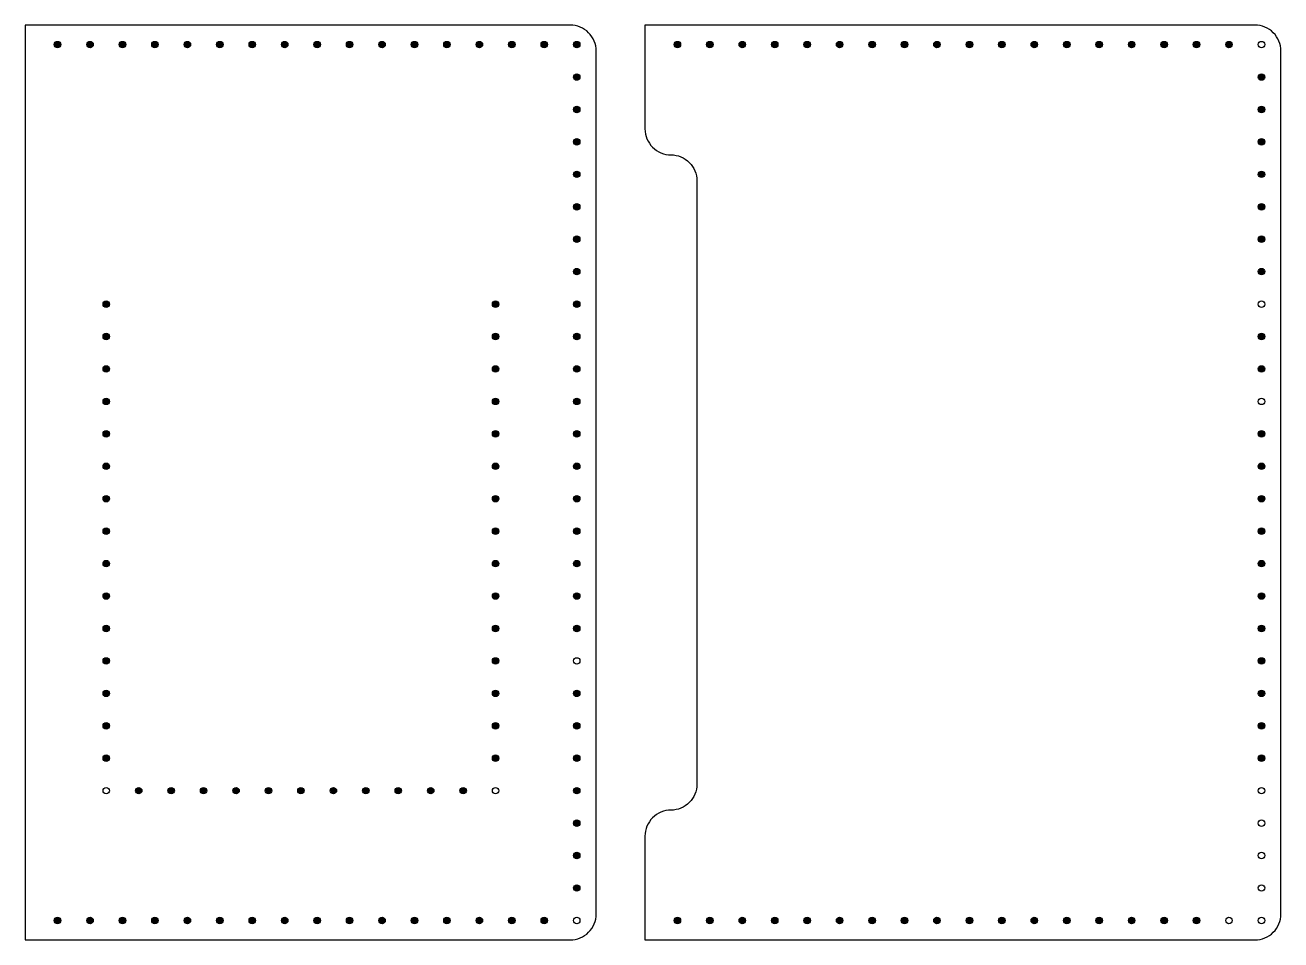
# Model space of a CAD drawing. Header units: millimetres. Extents: x -830 to -614, y 2434 to 2942.
# Drawn here: x -829.8 to -636.3, y 2581.5 to 2722.5 of the extents above; entities that cross this region are included whole.
import ezdxf

# ---------------------------------------------------------------- set-up
doc = ezdxf.new("R2010")
doc.units = ezdxf.units.MM

# ---------------------------------------------------------------- blocks, each defined once
blk = doc.blocks.new('*U51')
at = {"color": 3}
blk.add_circle((0, 0), 0.5, dxfattribs=at)
blk = doc.blocks.new('*U52')
at = {"color": 0, "linetype": 'ByBlock', "lineweight": -2, "transparency": 16777216, "rotation": 90}
for p in [(5464.72, 648.06), (5464.72, 643.06), (5464.72, 638.06), (5464.72, 633.06), (5464.72, 628.06), (5464.72, 623.06), (5464.72, 618.06), (5464.72, 613.06), (5464.72, 608.06), (5464.72, 603.06), (5464.72, 598.06), (5464.72, 593.06), (5464.72, 588.06), (5464.72, 583.06), (5464.72, 578.06), (5464.72, 573.06)]:
    blk.add_blockref('*U51', p, dxfattribs=at)
blk = doc.blocks.new('*U53')
at = {"color": 3}
blk.add_circle((0, 0), 0.5, dxfattribs=at)
blk = doc.blocks.new('*U54')
at = {"color": 0, "linetype": 'ByBlock', "lineweight": -2, "transparency": 16777216, "rotation": 90}
for p in [(5404.72, 648.06), (5404.72, 643.06), (5404.72, 638.06), (5404.72, 633.06), (5404.72, 628.06), (5404.72, 623.06), (5404.72, 618.06), (5404.72, 613.06), (5404.72, 608.06), (5404.72, 603.06), (5404.72, 598.06), (5404.72, 593.06), (5404.72, 588.06), (5404.72, 583.06), (5404.72, 578.06), (5404.72, 573.06)]:
    blk.add_blockref('*U53', p, dxfattribs=at)

msp = doc.modelspace()

# ---------------------------------------------------------------- hatches: boundary and pattern name
at = {"true_color": 0x939598}
h = msp.add_hatch(color=252, dxfattribs=at)
h.dxf.hatch_style = 1
h.paths.add_polyline_path([(-825.27, 2719.53, -1), (-824.27, 2719.53, -1)])
h = msp.add_hatch(color=252, dxfattribs=at)
h.dxf.hatch_style = 1
h.paths.add_polyline_path([(-820.27, 2719.53, -1), (-819.27, 2719.53, -1)])
h = msp.add_hatch(color=252, dxfattribs=at)
h.dxf.hatch_style = 1
h.paths.add_polyline_path([(-815.27, 2719.53, -1), (-814.27, 2719.53, -1)])
h = msp.add_hatch(color=252, dxfattribs=at)
h.dxf.hatch_style = 1
h.paths.add_polyline_path([(-810.27, 2719.53, -1), (-809.27, 2719.53, -1)])
h = msp.add_hatch(color=252, dxfattribs=at)
h.dxf.hatch_style = 1
h.paths.add_polyline_path([(-805.27, 2719.53, -1), (-804.27, 2719.53, -1)])
h = msp.add_hatch(color=252, dxfattribs=at)
h.dxf.hatch_style = 1
h.paths.add_polyline_path([(-800.27, 2719.53, -1), (-799.27, 2719.53, -1)])
h = msp.add_hatch(color=252, dxfattribs=at)
h.dxf.hatch_style = 1
h.paths.add_polyline_path([(-795.27, 2719.53, -1), (-794.27, 2719.53, -1)])
h = msp.add_hatch(color=252, dxfattribs=at)
h.dxf.hatch_style = 1
h.paths.add_polyline_path([(-790.27, 2719.53, -1), (-789.27, 2719.53, -1)])
h = msp.add_hatch(color=252, dxfattribs=at)
h.dxf.hatch_style = 1
h.paths.add_polyline_path([(-785.27, 2719.53, -1), (-784.27, 2719.53, -1)])
h = msp.add_hatch(color=252, dxfattribs=at)
h.dxf.hatch_style = 1
h.paths.add_polyline_path([(-780.27, 2719.53, -1), (-779.27, 2719.53, -1)])
h = msp.add_hatch(color=252, dxfattribs=at)
h.dxf.hatch_style = 1
h.paths.add_polyline_path([(-775.27, 2719.53, -1), (-774.27, 2719.53, -1)])
h = msp.add_hatch(color=252, dxfattribs=at)
h.dxf.hatch_style = 1
h.paths.add_polyline_path([(-770.27, 2719.53, -1), (-769.27, 2719.53, -1)])
h = msp.add_hatch(color=252, dxfattribs=at)
h.dxf.hatch_style = 1
h.paths.add_polyline_path([(-765.27, 2719.53, -1), (-764.27, 2719.53, -1)])
h = msp.add_hatch(color=252, dxfattribs=at)
h.dxf.hatch_style = 1
h.paths.add_polyline_path([(-760.27, 2719.53, -1), (-759.27, 2719.53, -1)])
h = msp.add_hatch(color=252, dxfattribs=at)
h.dxf.hatch_style = 1
h.paths.add_polyline_path([(-755.27, 2719.53, -1), (-754.27, 2719.53, -1)])
h = msp.add_hatch(color=252, dxfattribs=at)
h.dxf.hatch_style = 1
h.paths.add_polyline_path([(-750.27, 2719.53, -1), (-749.27, 2719.53, -1)])
h = msp.add_hatch(color=252, dxfattribs=at)
h.dxf.hatch_style = 1
h.paths.add_polyline_path([(-745.27, 2719.53, -1), (-744.27, 2719.53, -1)])
h = msp.add_hatch(color=252, dxfattribs=at)
h.dxf.hatch_style = 1
h.paths.add_polyline_path([(-744.27, 2719.53, 1), (-745.27, 2719.53, 1)])
h = msp.add_hatch(color=252, dxfattribs=at)
h.dxf.hatch_style = 1
h.paths.add_polyline_path([(-729.75, 2719.53, -1), (-728.75, 2719.53, -1)])
h = msp.add_hatch(color=252, dxfattribs=at)
h.dxf.hatch_style = 1
h.paths.add_polyline_path([(-724.75, 2719.53, -1), (-723.75, 2719.53, -1)])
h = msp.add_hatch(color=252, dxfattribs=at)
h.dxf.hatch_style = 1
h.paths.add_polyline_path([(-719.75, 2719.53, -1), (-718.75, 2719.53, -1)])
h = msp.add_hatch(color=252, dxfattribs=at)
h.dxf.hatch_style = 1
h.paths.add_polyline_path([(-714.75, 2719.53, -1), (-713.75, 2719.53, -1)])
h = msp.add_hatch(color=252, dxfattribs=at)
h.dxf.hatch_style = 1
h.paths.add_polyline_path([(-709.75, 2719.53, -1), (-708.75, 2719.53, -1)])
h = msp.add_hatch(color=252, dxfattribs=at)
h.dxf.hatch_style = 1
h.paths.add_polyline_path([(-704.75, 2719.53, -1), (-703.75, 2719.53, -1)])
h = msp.add_hatch(color=252, dxfattribs=at)
h.dxf.hatch_style = 1
h.paths.add_polyline_path([(-699.75, 2719.53, -1), (-698.75, 2719.53, -1)])
h = msp.add_hatch(color=252, dxfattribs=at)
h.dxf.hatch_style = 1
h.paths.add_polyline_path([(-694.75, 2719.53, -1), (-693.75, 2719.53, -1)])
h = msp.add_hatch(color=252, dxfattribs=at)
h.dxf.hatch_style = 1
h.paths.add_polyline_path([(-689.75, 2719.53, -1), (-688.75, 2719.53, -1)])
h = msp.add_hatch(color=252, dxfattribs=at)
h.dxf.hatch_style = 1
h.paths.add_polyline_path([(-684.75, 2719.53, -1), (-683.75, 2719.53, -1)])
h = msp.add_hatch(color=252, dxfattribs=at)
h.dxf.hatch_style = 1
h.paths.add_polyline_path([(-679.75, 2719.53, -1), (-678.75, 2719.53, -1)])
h = msp.add_hatch(color=252, dxfattribs=at)
h.dxf.hatch_style = 1
h.paths.add_polyline_path([(-674.75, 2719.53, -1), (-673.75, 2719.53, -1)])
h = msp.add_hatch(color=252, dxfattribs=at)
h.dxf.hatch_style = 1
h.paths.add_polyline_path([(-669.75, 2719.53, -1), (-668.75, 2719.53, -1)])
h = msp.add_hatch(color=252, dxfattribs=at)
h.dxf.hatch_style = 1
h.paths.add_polyline_path([(-664.75, 2719.53, -1), (-663.75, 2719.53, -1)])
h = msp.add_hatch(color=252, dxfattribs=at)
h.dxf.hatch_style = 1
h.paths.add_polyline_path([(-659.75, 2719.53, -1), (-658.75, 2719.53, -1)])
h = msp.add_hatch(color=252, dxfattribs=at)
h.dxf.hatch_style = 1
h.paths.add_polyline_path([(-654.75, 2719.53, -1), (-653.75, 2719.53, -1)])
h = msp.add_hatch(color=252, dxfattribs=at)
h.dxf.hatch_style = 1
h.paths.add_polyline_path([(-649.75, 2719.53, -1), (-648.75, 2719.53, -1)])
h = msp.add_hatch(color=252, dxfattribs=at)
h.dxf.hatch_style = 1
h.paths.add_polyline_path([(-644.75, 2719.53, -1), (-643.75, 2719.53, -1)])
h = msp.add_hatch(color=252, dxfattribs=at)
h.dxf.hatch_style = 1
h.paths.add_polyline_path([(-745.27, 2714.53, -1), (-744.27, 2714.53, -1)])
h = msp.add_hatch(color=252, dxfattribs=at)
h.dxf.hatch_style = 1
h.paths.add_polyline_path([(-744.27, 2714.53, 1), (-745.27, 2714.53, 1)])
h = msp.add_hatch(color=252, dxfattribs=at)
h.dxf.hatch_style = 1
h.paths.add_polyline_path([(-639.75, 2714.53, -1), (-638.75, 2714.53, -1)])
h = msp.add_hatch(color=252, dxfattribs=at)
h.dxf.hatch_style = 1
h.paths.add_polyline_path([(-638.75, 2714.53, 1), (-639.75, 2714.53, 1)])
h = msp.add_hatch(color=252, dxfattribs=at)
h.dxf.hatch_style = 1
h.paths.add_polyline_path([(-745.27, 2709.53, -1), (-744.27, 2709.53, -1)])
h = msp.add_hatch(color=252, dxfattribs=at)
h.dxf.hatch_style = 1
h.paths.add_polyline_path([(-744.27, 2709.53, 1), (-745.27, 2709.53, 1)])
h = msp.add_hatch(color=252, dxfattribs=at)
h.dxf.hatch_style = 1
h.paths.add_polyline_path([(-639.75, 2709.53, -1), (-638.75, 2709.53, -1)])
h = msp.add_hatch(color=252, dxfattribs=at)
h.dxf.hatch_style = 1
h.paths.add_polyline_path([(-638.75, 2709.53, 1), (-639.75, 2709.53, 1)])
h = msp.add_hatch(color=252, dxfattribs=at)
h.dxf.hatch_style = 1
h.paths.add_polyline_path([(-745.27, 2704.53, -1), (-744.27, 2704.53, -1)])
h = msp.add_hatch(color=252, dxfattribs=at)
h.dxf.hatch_style = 1
h.paths.add_polyline_path([(-744.27, 2704.53, 1), (-745.27, 2704.53, 1)])
h = msp.add_hatch(color=252, dxfattribs=at)
h.dxf.hatch_style = 1
h.paths.add_polyline_path([(-639.75, 2704.53, -1), (-638.75, 2704.53, -1)])
h = msp.add_hatch(color=252, dxfattribs=at)
h.dxf.hatch_style = 1
h.paths.add_polyline_path([(-638.75, 2704.53, 1), (-639.75, 2704.53, 1)])
h = msp.add_hatch(color=252, dxfattribs=at)
h.dxf.hatch_style = 1
h.paths.add_polyline_path([(-745.27, 2699.53, -1), (-744.27, 2699.53, -1)])
h = msp.add_hatch(color=252, dxfattribs=at)
h.dxf.hatch_style = 1
h.paths.add_polyline_path([(-744.27, 2699.53, 1), (-745.27, 2699.53, 1)])
h = msp.add_hatch(color=252, dxfattribs=at)
h.dxf.hatch_style = 1
h.paths.add_polyline_path([(-639.75, 2699.53, -1), (-638.75, 2699.53, -1)])
h = msp.add_hatch(color=252, dxfattribs=at)
h.dxf.hatch_style = 1
h.paths.add_polyline_path([(-638.75, 2699.53, 1), (-639.75, 2699.53, 1)])
h = msp.add_hatch(color=252, dxfattribs=at)
h.dxf.hatch_style = 1
h.paths.add_polyline_path([(-745.27, 2694.53, -1), (-744.27, 2694.53, -1)])
h = msp.add_hatch(color=252, dxfattribs=at)
h.dxf.hatch_style = 1
h.paths.add_polyline_path([(-744.27, 2694.53, 1), (-745.27, 2694.53, 1)])
h = msp.add_hatch(color=252, dxfattribs=at)
h.dxf.hatch_style = 1
h.paths.add_polyline_path([(-639.75, 2694.53, -1), (-638.75, 2694.53, -1)])
h = msp.add_hatch(color=252, dxfattribs=at)
h.dxf.hatch_style = 1
h.paths.add_polyline_path([(-638.75, 2694.53, 1), (-639.75, 2694.53, 1)])
h = msp.add_hatch(color=252, dxfattribs=at)
h.dxf.hatch_style = 1
h.paths.add_polyline_path([(-745.27, 2689.53, -1), (-744.27, 2689.53, -1)])
h = msp.add_hatch(color=252, dxfattribs=at)
h.dxf.hatch_style = 1
h.paths.add_polyline_path([(-744.27, 2689.53, 1), (-745.27, 2689.53, 1)])
h = msp.add_hatch(color=252, dxfattribs=at)
h.dxf.hatch_style = 1
h.paths.add_polyline_path([(-639.75, 2689.53, -1), (-638.75, 2689.53, -1)])
h = msp.add_hatch(color=252, dxfattribs=at)
h.dxf.hatch_style = 1
h.paths.add_polyline_path([(-638.75, 2689.53, 1), (-639.75, 2689.53, 1)])
h = msp.add_hatch(color=252, dxfattribs=at)
h.dxf.hatch_style = 1
h.paths.add_polyline_path([(-745.27, 2684.53, -1), (-744.27, 2684.53, -1)])
h = msp.add_hatch(color=252, dxfattribs=at)
h.dxf.hatch_style = 1
h.paths.add_polyline_path([(-744.27, 2684.53, 1), (-745.27, 2684.53, 1)])
h = msp.add_hatch(color=252, dxfattribs=at)
h.dxf.hatch_style = 1
h.paths.add_polyline_path([(-639.75, 2684.53, -1), (-638.75, 2684.53, -1)])
h = msp.add_hatch(color=252, dxfattribs=at)
h.dxf.hatch_style = 1
h.paths.add_polyline_path([(-638.75, 2684.53, 1), (-639.75, 2684.53, 1)])
h = msp.add_hatch(color=252, dxfattribs=at)
h.dxf.hatch_style = 1
h.paths.add_polyline_path([(-816.77, 2679.53, 1), (-817.77, 2679.53, 1)])
h = msp.add_hatch(color=252, dxfattribs=at)
h.dxf.hatch_style = 1
h.paths.add_polyline_path([(-756.77, 2679.53, 1), (-757.77, 2679.53, 1)])
h = msp.add_hatch(color=252, dxfattribs=at)
h.dxf.hatch_style = 1
h.paths.add_polyline_path([(-745.27, 2679.53, -1), (-744.27, 2679.53, -1)])
h = msp.add_hatch(color=252, dxfattribs=at)
h.dxf.hatch_style = 1
h.paths.add_polyline_path([(-744.27, 2679.53, 1), (-745.27, 2679.53, 1)])
h = msp.add_hatch(color=252, dxfattribs=at)
h.dxf.hatch_style = 1
h.paths.add_polyline_path([(-816.77, 2674.53, 1), (-817.77, 2674.53, 1)])
h = msp.add_hatch(color=252, dxfattribs=at)
h.dxf.hatch_style = 1
h.paths.add_polyline_path([(-756.77, 2674.53, 1), (-757.77, 2674.53, 1)])
h = msp.add_hatch(color=252, dxfattribs=at)
h.dxf.hatch_style = 1
h.paths.add_polyline_path([(-745.27, 2674.53, -1), (-744.27, 2674.53, -1)])
h = msp.add_hatch(color=252, dxfattribs=at)
h.dxf.hatch_style = 1
h.paths.add_polyline_path([(-744.27, 2674.53, 1), (-745.27, 2674.53, 1)])
h = msp.add_hatch(color=252, dxfattribs=at)
h.dxf.hatch_style = 1
h.paths.add_polyline_path([(-639.75, 2674.53, -1), (-638.75, 2674.53, -1)])
h = msp.add_hatch(color=252, dxfattribs=at)
h.dxf.hatch_style = 1
h.paths.add_polyline_path([(-638.75, 2674.53, 1), (-639.75, 2674.53, 1)])
h = msp.add_hatch(color=252, dxfattribs=at)
h.dxf.hatch_style = 1
h.paths.add_polyline_path([(-816.77, 2669.53, 1), (-817.77, 2669.53, 1)])
h = msp.add_hatch(color=252, dxfattribs=at)
h.dxf.hatch_style = 1
h.paths.add_polyline_path([(-756.77, 2669.53, 1), (-757.77, 2669.53, 1)])
h = msp.add_hatch(color=252, dxfattribs=at)
h.dxf.hatch_style = 1
h.paths.add_polyline_path([(-745.27, 2669.53, -1), (-744.27, 2669.53, -1)])
h = msp.add_hatch(color=252, dxfattribs=at)
h.dxf.hatch_style = 1
h.paths.add_polyline_path([(-744.27, 2669.53, 1), (-745.27, 2669.53, 1)])
h = msp.add_hatch(color=252, dxfattribs=at)
h.dxf.hatch_style = 1
h.paths.add_polyline_path([(-639.75, 2669.53, -1), (-638.75, 2669.53, -1)])
h = msp.add_hatch(color=252, dxfattribs=at)
h.dxf.hatch_style = 1
h.paths.add_polyline_path([(-638.75, 2669.53, 1), (-639.75, 2669.53, 1)])
h = msp.add_hatch(color=252, dxfattribs=at)
h.dxf.hatch_style = 1
h.paths.add_polyline_path([(-816.77, 2664.53, 1), (-817.77, 2664.53, 1)])
h = msp.add_hatch(color=252, dxfattribs=at)
h.dxf.hatch_style = 1
h.paths.add_polyline_path([(-756.77, 2664.53, 1), (-757.77, 2664.53, 1)])
h = msp.add_hatch(color=252, dxfattribs=at)
h.dxf.hatch_style = 1
h.paths.add_polyline_path([(-745.27, 2664.53, -1), (-744.27, 2664.53, -1)])
h = msp.add_hatch(color=252, dxfattribs=at)
h.dxf.hatch_style = 1
h.paths.add_polyline_path([(-816.77, 2659.53, 1), (-817.77, 2659.53, 1)])
h = msp.add_hatch(color=252, dxfattribs=at)
h.dxf.hatch_style = 1
h.paths.add_polyline_path([(-756.77, 2659.53, 1), (-757.77, 2659.53, 1)])
h = msp.add_hatch(color=252, dxfattribs=at)
h.dxf.hatch_style = 1
h.paths.add_polyline_path([(-745.27, 2659.53, -1), (-744.27, 2659.53, -1)])
h = msp.add_hatch(color=252, dxfattribs=at)
h.dxf.hatch_style = 1
h.paths.add_polyline_path([(-744.27, 2659.53, 1), (-745.27, 2659.53, 1)])
h = msp.add_hatch(color=252, dxfattribs=at)
h.dxf.hatch_style = 1
h.paths.add_polyline_path([(-639.75, 2659.53, -1), (-638.75, 2659.53, -1)])
h = msp.add_hatch(color=252, dxfattribs=at)
h.dxf.hatch_style = 1
h.paths.add_polyline_path([(-638.75, 2659.53, 1), (-639.75, 2659.53, 1)])
h = msp.add_hatch(color=252, dxfattribs=at)
h.dxf.hatch_style = 1
h.paths.add_polyline_path([(-816.77, 2654.53, 1), (-817.77, 2654.53, 1)])
h = msp.add_hatch(color=252, dxfattribs=at)
h.dxf.hatch_style = 1
h.paths.add_polyline_path([(-756.77, 2654.53, 1), (-757.77, 2654.53, 1)])
h = msp.add_hatch(color=252, dxfattribs=at)
h.dxf.hatch_style = 1
h.paths.add_polyline_path([(-745.27, 2654.53, -1), (-744.27, 2654.53, -1)])
h = msp.add_hatch(color=252, dxfattribs=at)
h.dxf.hatch_style = 1
h.paths.add_polyline_path([(-744.27, 2654.53, 1), (-745.27, 2654.53, 1)])
h = msp.add_hatch(color=252, dxfattribs=at)
h.dxf.hatch_style = 1
h.paths.add_polyline_path([(-639.75, 2654.53, -1), (-638.75, 2654.53, -1)])
h = msp.add_hatch(color=252, dxfattribs=at)
h.dxf.hatch_style = 1
h.paths.add_polyline_path([(-638.75, 2654.53, 1), (-639.75, 2654.53, 1)])
h = msp.add_hatch(color=252, dxfattribs=at)
h.dxf.hatch_style = 1
h.paths.add_polyline_path([(-816.77, 2649.53, 1), (-817.77, 2649.53, 1)])
h = msp.add_hatch(color=252, dxfattribs=at)
h.dxf.hatch_style = 1
h.paths.add_polyline_path([(-756.77, 2649.53, 1), (-757.77, 2649.53, 1)])
h = msp.add_hatch(color=252, dxfattribs=at)
h.dxf.hatch_style = 1
h.paths.add_polyline_path([(-745.27, 2649.53, -1), (-744.27, 2649.53, -1)])
h = msp.add_hatch(color=252, dxfattribs=at)
h.dxf.hatch_style = 1
h.paths.add_polyline_path([(-744.27, 2649.53, 1), (-745.27, 2649.53, 1)])
h = msp.add_hatch(color=252, dxfattribs=at)
h.dxf.hatch_style = 1
h.paths.add_polyline_path([(-639.75, 2649.53, -1), (-638.75, 2649.53, -1)])
h = msp.add_hatch(color=252, dxfattribs=at)
h.dxf.hatch_style = 1
h.paths.add_polyline_path([(-638.75, 2649.53, 1), (-639.75, 2649.53, 1)])
h = msp.add_hatch(color=252, dxfattribs=at)
h.dxf.hatch_style = 1
h.paths.add_polyline_path([(-816.77, 2644.53, 1), (-817.77, 2644.53, 1)])
h = msp.add_hatch(color=252, dxfattribs=at)
h.dxf.hatch_style = 1
h.paths.add_polyline_path([(-756.77, 2644.53, 1), (-757.77, 2644.53, 1)])
h = msp.add_hatch(color=252, dxfattribs=at)
h.dxf.hatch_style = 1
h.paths.add_polyline_path([(-745.27, 2644.53, -1), (-744.27, 2644.53, -1)])
h = msp.add_hatch(color=252, dxfattribs=at)
h.dxf.hatch_style = 1
h.paths.add_polyline_path([(-744.27, 2644.53, 1), (-745.27, 2644.53, 1)])
h = msp.add_hatch(color=252, dxfattribs=at)
h.dxf.hatch_style = 1
h.paths.add_polyline_path([(-639.75, 2644.53, -1), (-638.75, 2644.53, -1)])
h = msp.add_hatch(color=252, dxfattribs=at)
h.dxf.hatch_style = 1
h.paths.add_polyline_path([(-638.75, 2644.53, 1), (-639.75, 2644.53, 1)])
h = msp.add_hatch(color=252, dxfattribs=at)
h.dxf.hatch_style = 1
h.paths.add_polyline_path([(-816.77, 2639.53, 1), (-817.77, 2639.53, 1)])
h = msp.add_hatch(color=252, dxfattribs=at)
h.dxf.hatch_style = 1
h.paths.add_polyline_path([(-756.77, 2639.53, 1), (-757.77, 2639.53, 1)])
h = msp.add_hatch(color=252, dxfattribs=at)
h.dxf.hatch_style = 1
h.paths.add_polyline_path([(-745.27, 2639.53, -1), (-744.27, 2639.53, -1)])
h = msp.add_hatch(color=252, dxfattribs=at)
h.dxf.hatch_style = 1
h.paths.add_polyline_path([(-744.27, 2639.53, 1), (-745.27, 2639.53, 1)])
h = msp.add_hatch(color=252, dxfattribs=at)
h.dxf.hatch_style = 1
h.paths.add_polyline_path([(-639.75, 2639.53, -1), (-638.75, 2639.53, -1)])
h = msp.add_hatch(color=252, dxfattribs=at)
h.dxf.hatch_style = 1
h.paths.add_polyline_path([(-638.75, 2639.53, 1), (-639.75, 2639.53, 1)])
h = msp.add_hatch(color=252, dxfattribs=at)
h.dxf.hatch_style = 1
h.paths.add_polyline_path([(-816.77, 2634.53, 1), (-817.77, 2634.53, 1)])
h = msp.add_hatch(color=252, dxfattribs=at)
h.dxf.hatch_style = 1
h.paths.add_polyline_path([(-756.77, 2634.53, 1), (-757.77, 2634.53, 1)])
h = msp.add_hatch(color=252, dxfattribs=at)
h.dxf.hatch_style = 1
h.paths.add_polyline_path([(-745.27, 2634.53, -1), (-744.27, 2634.53, -1)])
h = msp.add_hatch(color=252, dxfattribs=at)
h.dxf.hatch_style = 1
h.paths.add_polyline_path([(-744.27, 2634.53, 1), (-745.27, 2634.53, 1)])
h = msp.add_hatch(color=252, dxfattribs=at)
h.dxf.hatch_style = 1
h.paths.add_polyline_path([(-639.75, 2634.53, -1), (-638.75, 2634.53, -1)])
h = msp.add_hatch(color=252, dxfattribs=at)
h.dxf.hatch_style = 1
h.paths.add_polyline_path([(-638.75, 2634.53, 1), (-639.75, 2634.53, 1)])
h = msp.add_hatch(color=252, dxfattribs=at)
h.dxf.hatch_style = 1
h.paths.add_polyline_path([(-816.77, 2629.53, 1), (-817.77, 2629.53, 1)])
h = msp.add_hatch(color=252, dxfattribs=at)
h.dxf.hatch_style = 1
h.paths.add_polyline_path([(-756.77, 2629.53, 1), (-757.77, 2629.53, 1)])
h = msp.add_hatch(color=252, dxfattribs=at)
h.dxf.hatch_style = 1
h.paths.add_polyline_path([(-745.27, 2629.53, -1), (-744.27, 2629.53, -1)])
h = msp.add_hatch(color=252, dxfattribs=at)
h.dxf.hatch_style = 1
h.paths.add_polyline_path([(-744.27, 2629.53, 1), (-745.27, 2629.53, 1)])
h = msp.add_hatch(color=252, dxfattribs=at)
h.dxf.hatch_style = 1
h.paths.add_polyline_path([(-639.75, 2629.53, -1), (-638.75, 2629.53, -1)])
h = msp.add_hatch(color=252, dxfattribs=at)
h.dxf.hatch_style = 1
h.paths.add_polyline_path([(-638.75, 2629.53, 1), (-639.75, 2629.53, 1)])
h = msp.add_hatch(color=252, dxfattribs=at)
h.dxf.hatch_style = 1
h.paths.add_polyline_path([(-816.77, 2624.53, 1), (-817.77, 2624.53, 1)])
h = msp.add_hatch(color=252, dxfattribs=at)
h.dxf.hatch_style = 1
h.paths.add_polyline_path([(-756.77, 2624.53, 1), (-757.77, 2624.53, 1)])
h = msp.add_hatch(color=252, dxfattribs=at)
h.dxf.hatch_style = 1
h.paths.add_polyline_path([(-639.75, 2624.53, -1), (-638.75, 2624.53, -1)])
h = msp.add_hatch(color=252, dxfattribs=at)
h.dxf.hatch_style = 1
h.paths.add_polyline_path([(-638.75, 2624.53, 1), (-639.75, 2624.53, 1)])
h = msp.add_hatch(color=252, dxfattribs=at)
h.dxf.hatch_style = 1
h.paths.add_polyline_path([(-816.77, 2619.53, 1), (-817.77, 2619.53, 1)])
h = msp.add_hatch(color=252, dxfattribs=at)
h.dxf.hatch_style = 1
h.paths.add_polyline_path([(-756.77, 2619.53, 1), (-757.77, 2619.53, 1)])
h = msp.add_hatch(color=252, dxfattribs=at)
h.dxf.hatch_style = 1
h.paths.add_polyline_path([(-745.27, 2619.53, -1), (-744.27, 2619.53, -1)])
h = msp.add_hatch(color=252, dxfattribs=at)
h.dxf.hatch_style = 1
h.paths.add_polyline_path([(-744.27, 2619.53, 1), (-745.27, 2619.53, 1)])
h = msp.add_hatch(color=252, dxfattribs=at)
h.dxf.hatch_style = 1
h.paths.add_polyline_path([(-639.75, 2619.53, -1), (-638.75, 2619.53, -1)])
h = msp.add_hatch(color=252, dxfattribs=at)
h.dxf.hatch_style = 1
h.paths.add_polyline_path([(-638.75, 2619.53, 1), (-639.75, 2619.53, 1)])
h = msp.add_hatch(color=252, dxfattribs=at)
h.dxf.hatch_style = 1
h.paths.add_polyline_path([(-816.77, 2614.53, 1), (-817.77, 2614.53, 1)])
h = msp.add_hatch(color=252, dxfattribs=at)
h.dxf.hatch_style = 1
h.paths.add_polyline_path([(-756.77, 2614.53, 1), (-757.77, 2614.53, 1)])
h = msp.add_hatch(color=252, dxfattribs=at)
h.dxf.hatch_style = 1
h.paths.add_polyline_path([(-745.27, 2614.53, -1), (-744.27, 2614.53, -1)])
h = msp.add_hatch(color=252, dxfattribs=at)
h.dxf.hatch_style = 1
h.paths.add_polyline_path([(-744.27, 2614.53, 1), (-745.27, 2614.53, 1)])
h = msp.add_hatch(color=252, dxfattribs=at)
h.dxf.hatch_style = 1
h.paths.add_polyline_path([(-639.75, 2614.53, -1), (-638.75, 2614.53, -1)])
h = msp.add_hatch(color=252, dxfattribs=at)
h.dxf.hatch_style = 1
h.paths.add_polyline_path([(-638.75, 2614.53, 1), (-639.75, 2614.53, 1)])
h = msp.add_hatch(color=252, dxfattribs=at)
h.dxf.hatch_style = 1
h.paths.add_polyline_path([(-816.77, 2609.53, 1), (-817.77, 2609.53, 1)])
h = msp.add_hatch(color=252, dxfattribs=at)
h.dxf.hatch_style = 1
h.paths.add_polyline_path([(-756.77, 2609.53, 1), (-757.77, 2609.53, 1)])
h = msp.add_hatch(color=252, dxfattribs=at)
h.dxf.hatch_style = 1
h.paths.add_polyline_path([(-745.27, 2609.53, -1), (-744.27, 2609.53, -1)])
h = msp.add_hatch(color=252, dxfattribs=at)
h.dxf.hatch_style = 1
h.paths.add_polyline_path([(-744.27, 2609.53, 1), (-745.27, 2609.53, 1)])
h = msp.add_hatch(color=252, dxfattribs=at)
h.dxf.hatch_style = 1
h.paths.add_polyline_path([(-639.75, 2609.53, -1), (-638.75, 2609.53, -1)])
h = msp.add_hatch(color=252, dxfattribs=at)
h.dxf.hatch_style = 1
h.paths.add_polyline_path([(-638.75, 2609.53, 1), (-639.75, 2609.53, 1)])
h = msp.add_hatch(color=252, dxfattribs=at)
h.dxf.hatch_style = 1
h.paths.add_polyline_path([(-811.77, 2604.53, 1), (-812.77, 2604.53, 1)])
h = msp.add_hatch(color=252, dxfattribs=at)
h.dxf.hatch_style = 1
h.paths.add_polyline_path([(-806.77, 2604.53, 1), (-807.77, 2604.53, 1)])
h = msp.add_hatch(color=252, dxfattribs=at)
h.dxf.hatch_style = 1
h.paths.add_polyline_path([(-801.77, 2604.53, 1), (-802.77, 2604.53, 1)])
h = msp.add_hatch(color=252, dxfattribs=at)
h.dxf.hatch_style = 1
h.paths.add_polyline_path([(-796.77, 2604.53, 1), (-797.77, 2604.53, 1)])
h = msp.add_hatch(color=252, dxfattribs=at)
h.dxf.hatch_style = 1
h.paths.add_polyline_path([(-791.77, 2604.53, 1), (-792.77, 2604.53, 1)])
h = msp.add_hatch(color=252, dxfattribs=at)
h.dxf.hatch_style = 1
h.paths.add_polyline_path([(-786.77, 2604.53, 1), (-787.77, 2604.53, 1)])
h = msp.add_hatch(color=252, dxfattribs=at)
h.dxf.hatch_style = 1
h.paths.add_polyline_path([(-781.77, 2604.53, 1), (-782.77, 2604.53, 1)])
h = msp.add_hatch(color=252, dxfattribs=at)
h.dxf.hatch_style = 1
h.paths.add_polyline_path([(-776.77, 2604.53, 1), (-777.77, 2604.53, 1)])
h = msp.add_hatch(color=252, dxfattribs=at)
h.dxf.hatch_style = 1
h.paths.add_polyline_path([(-771.77, 2604.53, 1), (-772.77, 2604.53, 1)])
h = msp.add_hatch(color=252, dxfattribs=at)
h.dxf.hatch_style = 1
h.paths.add_polyline_path([(-766.77, 2604.53, 1), (-767.77, 2604.53, 1)])
h = msp.add_hatch(color=252, dxfattribs=at)
h.dxf.hatch_style = 1
h.paths.add_polyline_path([(-761.77, 2604.53, 1), (-762.77, 2604.53, 1)])
h = msp.add_hatch(color=252, dxfattribs=at)
h.dxf.hatch_style = 1
h.paths.add_polyline_path([(-745.27, 2604.53, -1), (-744.27, 2604.53, -1)])
h = msp.add_hatch(color=252, dxfattribs=at)
h.dxf.hatch_style = 1
h.paths.add_polyline_path([(-744.27, 2604.53, 1), (-745.27, 2604.53, 1)])
h = msp.add_hatch(color=252, dxfattribs=at)
h.dxf.hatch_style = 1
h.paths.add_polyline_path([(-745.27, 2599.53, -1), (-744.27, 2599.53, -1)])
h = msp.add_hatch(color=252, dxfattribs=at)
h.dxf.hatch_style = 1
h.paths.add_polyline_path([(-744.27, 2599.53, 1), (-745.27, 2599.53, 1)])
h = msp.add_hatch(color=252, dxfattribs=at)
h.dxf.hatch_style = 1
h.paths.add_polyline_path([(-745.27, 2594.53, -1), (-744.27, 2594.53, -1)])
h = msp.add_hatch(color=252, dxfattribs=at)
h.dxf.hatch_style = 1
h.paths.add_polyline_path([(-744.27, 2594.53, 1), (-745.27, 2594.53, 1)])
h = msp.add_hatch(color=252, dxfattribs=at)
h.dxf.hatch_style = 1
h.paths.add_polyline_path([(-745.27, 2589.53, -1), (-744.27, 2589.53, -1)])
h = msp.add_hatch(color=252, dxfattribs=at)
h.dxf.hatch_style = 1
h.paths.add_polyline_path([(-744.27, 2589.53, 1), (-745.27, 2589.53, 1)])
h = msp.add_hatch(color=252, dxfattribs=at)
h.dxf.hatch_style = 1
h.paths.add_polyline_path([(-825.27, 2584.53, -1), (-824.27, 2584.53, -1)])
h = msp.add_hatch(color=252, dxfattribs=at)
h.dxf.hatch_style = 1
h.paths.add_polyline_path([(-820.27, 2584.53, -1), (-819.27, 2584.53, -1)])
h = msp.add_hatch(color=252, dxfattribs=at)
h.dxf.hatch_style = 1
h.paths.add_polyline_path([(-815.27, 2584.53, -1), (-814.27, 2584.53, -1)])
h = msp.add_hatch(color=252, dxfattribs=at)
h.dxf.hatch_style = 1
h.paths.add_polyline_path([(-810.27, 2584.53, -1), (-809.27, 2584.53, -1)])
h = msp.add_hatch(color=252, dxfattribs=at)
h.dxf.hatch_style = 1
h.paths.add_polyline_path([(-805.27, 2584.53, -1), (-804.27, 2584.53, -1)])
h = msp.add_hatch(color=252, dxfattribs=at)
h.dxf.hatch_style = 1
h.paths.add_polyline_path([(-800.27, 2584.53, -1), (-799.27, 2584.53, -1)])
h = msp.add_hatch(color=252, dxfattribs=at)
h.dxf.hatch_style = 1
h.paths.add_polyline_path([(-795.27, 2584.53, -1), (-794.27, 2584.53, -1)])
h = msp.add_hatch(color=252, dxfattribs=at)
h.dxf.hatch_style = 1
h.paths.add_polyline_path([(-790.27, 2584.53, -1), (-789.27, 2584.53, -1)])
h = msp.add_hatch(color=252, dxfattribs=at)
h.dxf.hatch_style = 1
h.paths.add_polyline_path([(-785.27, 2584.53, -1), (-784.27, 2584.53, -1)])
h = msp.add_hatch(color=252, dxfattribs=at)
h.dxf.hatch_style = 1
h.paths.add_polyline_path([(-780.27, 2584.53, -1), (-779.27, 2584.53, -1)])
h = msp.add_hatch(color=252, dxfattribs=at)
h.dxf.hatch_style = 1
h.paths.add_polyline_path([(-775.27, 2584.53, -1), (-774.27, 2584.53, -1)])
h = msp.add_hatch(color=252, dxfattribs=at)
h.dxf.hatch_style = 1
h.paths.add_polyline_path([(-770.27, 2584.53, -1), (-769.27, 2584.53, -1)])
h = msp.add_hatch(color=252, dxfattribs=at)
h.dxf.hatch_style = 1
h.paths.add_polyline_path([(-765.27, 2584.53, -1), (-764.27, 2584.53, -1)])
h = msp.add_hatch(color=252, dxfattribs=at)
h.dxf.hatch_style = 1
h.paths.add_polyline_path([(-760.27, 2584.53, -1), (-759.27, 2584.53, -1)])
h = msp.add_hatch(color=252, dxfattribs=at)
h.dxf.hatch_style = 1
h.paths.add_polyline_path([(-755.27, 2584.53, -1), (-754.27, 2584.53, -1)])
h = msp.add_hatch(color=252, dxfattribs=at)
h.dxf.hatch_style = 1
h.paths.add_polyline_path([(-750.27, 2584.53, -1), (-749.27, 2584.53, -1)])
h = msp.add_hatch(color=252, dxfattribs=at)
h.dxf.hatch_style = 1
h.paths.add_polyline_path([(-729.75, 2584.53, -1), (-728.75, 2584.53, -1)])
h = msp.add_hatch(color=252, dxfattribs=at)
h.dxf.hatch_style = 1
h.paths.add_polyline_path([(-724.75, 2584.53, -1), (-723.75, 2584.53, -1)])
h = msp.add_hatch(color=252, dxfattribs=at)
h.dxf.hatch_style = 1
h.paths.add_polyline_path([(-719.75, 2584.53, -1), (-718.75, 2584.53, -1)])
h = msp.add_hatch(color=252, dxfattribs=at)
h.dxf.hatch_style = 1
h.paths.add_polyline_path([(-714.75, 2584.53, -1), (-713.75, 2584.53, -1)])
h = msp.add_hatch(color=252, dxfattribs=at)
h.dxf.hatch_style = 1
h.paths.add_polyline_path([(-709.75, 2584.53, -1), (-708.75, 2584.53, -1)])
h = msp.add_hatch(color=252, dxfattribs=at)
h.dxf.hatch_style = 1
h.paths.add_polyline_path([(-704.75, 2584.53, -1), (-703.75, 2584.53, -1)])
h = msp.add_hatch(color=252, dxfattribs=at)
h.dxf.hatch_style = 1
h.paths.add_polyline_path([(-699.75, 2584.53, -1), (-698.75, 2584.53, -1)])
h = msp.add_hatch(color=252, dxfattribs=at)
h.dxf.hatch_style = 1
h.paths.add_polyline_path([(-694.75, 2584.53, -1), (-693.75, 2584.53, -1)])
h = msp.add_hatch(color=252, dxfattribs=at)
h.dxf.hatch_style = 1
h.paths.add_polyline_path([(-689.75, 2584.53, -1), (-688.75, 2584.53, -1)])
h = msp.add_hatch(color=252, dxfattribs=at)
h.dxf.hatch_style = 1
h.paths.add_polyline_path([(-684.75, 2584.53, -1), (-683.75, 2584.53, -1)])
h = msp.add_hatch(color=252, dxfattribs=at)
h.dxf.hatch_style = 1
h.paths.add_polyline_path([(-679.75, 2584.53, -1), (-678.75, 2584.53, -1)])
h = msp.add_hatch(color=252, dxfattribs=at)
h.dxf.hatch_style = 1
h.paths.add_polyline_path([(-674.75, 2584.53, -1), (-673.75, 2584.53, -1)])
h = msp.add_hatch(color=252, dxfattribs=at)
h.dxf.hatch_style = 1
h.paths.add_polyline_path([(-669.75, 2584.53, -1), (-668.75, 2584.53, -1)])
h = msp.add_hatch(color=252, dxfattribs=at)
h.dxf.hatch_style = 1
h.paths.add_polyline_path([(-664.75, 2584.53, -1), (-663.75, 2584.53, -1)])
h = msp.add_hatch(color=252, dxfattribs=at)
h.dxf.hatch_style = 1
h.paths.add_polyline_path([(-659.75, 2584.53, -1), (-658.75, 2584.53, -1)])
h = msp.add_hatch(color=252, dxfattribs=at)
h.dxf.hatch_style = 1
h.paths.add_polyline_path([(-654.75, 2584.53, -1), (-653.75, 2584.53, -1)])
h = msp.add_hatch(color=252, dxfattribs=at)
h.dxf.hatch_style = 1
h.paths.add_polyline_path([(-649.75, 2584.53, -1), (-648.75, 2584.53, -1)])

# ---------------------------------------------------------------- linework, layer by layer
at = {"color": 252, "true_color": 0x939598}
msp.add_line((-730.25, 2702.53), (-730.25, 2702.53), dxfattribs=at)
for points in [[(-829.77, 2722.53), (-829.77, 2581.53), (-745.77, 2581.53, 0.414214), (-741.77, 2585.53), (-741.77, 2718.53, 0.414214), (-745.77, 2722.53)], [(-734.25, 2706.53, 0.414214), (-730.25, 2702.53, -0.414214), (-726.25, 2698.53), (-726.25, 2605.53, -0.414214), (-730.25, 2601.53, 0.414214), (-734.25, 2597.53), (-734.25, 2581.53), (-640.25, 2581.53, 0.414214), (-636.25, 2585.53), (-636.25, 2718.53, 0.414214), (-640.25, 2722.53), (-734.25, 2722.53)]]:
    msp.add_lwpolyline(points, format="xyb", close=True, dxfattribs=at)
for centre in [(-824.77, 2719.53), (-819.77, 2719.53), (-814.77, 2719.53), (-809.77, 2719.53), (-804.77, 2719.53), (-799.77, 2719.53), (-794.77, 2719.53), (-789.77, 2719.53), (-784.77, 2719.53), (-779.77, 2719.53), (-774.77, 2719.53), (-769.77, 2719.53), (-764.77, 2719.53), (-759.77, 2719.53), (-754.77, 2719.53), (-749.77, 2719.53), (-744.77, 2719.53), (-729.25, 2719.53), (-724.25, 2719.53), (-719.25, 2719.53), (-714.25, 2719.53), (-709.25, 2719.53), (-704.25, 2719.53), (-699.25, 2719.53), (-694.25, 2719.53), (-689.25, 2719.53), (-684.25, 2719.53), (-679.25, 2719.53), (-674.25, 2719.53), (-669.25, 2719.53), (-664.25, 2719.53), (-659.25, 2719.53), (-654.25, 2719.53), (-649.25, 2719.53), (-644.25, 2719.53), (-639.25, 2719.53), (-744.77, 2714.53), (-639.25, 2714.53), (-744.77, 2709.53), (-639.25, 2709.53), (-744.77, 2704.53), (-639.25, 2704.53), (-744.77, 2699.53), (-639.25, 2699.53), (-744.77, 2694.53), (-639.25, 2694.53), (-744.77, 2689.53), (-639.25, 2689.53), (-744.77, 2684.53), (-639.25, 2684.53), (-744.77, 2679.53), (-639.25, 2679.53), (-744.77, 2674.53), (-639.25, 2674.53), (-744.77, 2669.53), (-639.25, 2669.53), (-744.77, 2664.53), (-639.25, 2664.53), (-744.77, 2659.53), (-639.25, 2659.53), (-744.77, 2654.53), (-639.25, 2654.53), (-744.77, 2649.53), (-639.25, 2649.53), (-744.77, 2644.53), (-639.25, 2644.53), (-744.77, 2639.53), (-639.25, 2639.53), (-744.77, 2634.53), (-639.25, 2634.53), (-744.77, 2629.53), (-639.25, 2629.53), (-744.77, 2624.53), (-639.25, 2624.53), (-744.77, 2619.53), (-639.25, 2619.53), (-744.77, 2614.53), (-639.25, 2614.53), (-744.77, 2609.53), (-639.25, 2609.53), (-812.27, 2604.53), (-807.27, 2604.53), (-802.27, 2604.53), (-797.27, 2604.53), (-792.27, 2604.53), (-787.27, 2604.53), (-782.27, 2604.53), (-777.27, 2604.53), (-772.27, 2604.53), (-767.27, 2604.53), (-762.27, 2604.53), (-744.77, 2604.53), (-639.25, 2604.53), (-744.77, 2599.53), (-639.25, 2599.53), (-744.77, 2594.53), (-639.25, 2594.53), (-744.77, 2589.53), (-639.25, 2589.53), (-824.77, 2584.53), (-819.77, 2584.53), (-814.77, 2584.53), (-809.77, 2584.53), (-804.77, 2584.53), (-799.77, 2584.53), (-794.77, 2584.53), (-789.77, 2584.53), (-784.77, 2584.53), (-779.77, 2584.53), (-774.77, 2584.53), (-769.77, 2584.53), (-764.77, 2584.53), (-759.77, 2584.53), (-754.77, 2584.53), (-749.77, 2584.53), (-744.77, 2584.53), (-729.25, 2584.53), (-724.25, 2584.53), (-719.25, 2584.53), (-714.25, 2584.53), (-709.25, 2584.53), (-704.25, 2584.53), (-699.25, 2584.53), (-694.25, 2584.53), (-689.25, 2584.53), (-684.25, 2584.53), (-679.25, 2584.53), (-674.25, 2584.53), (-669.25, 2584.53), (-664.25, 2584.53), (-659.25, 2584.53), (-654.25, 2584.53), (-649.25, 2584.53), (-644.25, 2584.53), (-639.25, 2584.53)]:
    msp.add_circle(centre, 0.5, dxfattribs=at)

# ---------------------------------------------------------------- block references
for name in ['*U54', '*U52']:
    msp.add_blockref(name, (-6221.99, 2031.47), dxfattribs=at)

doc.saveas('drawing.dxf')
